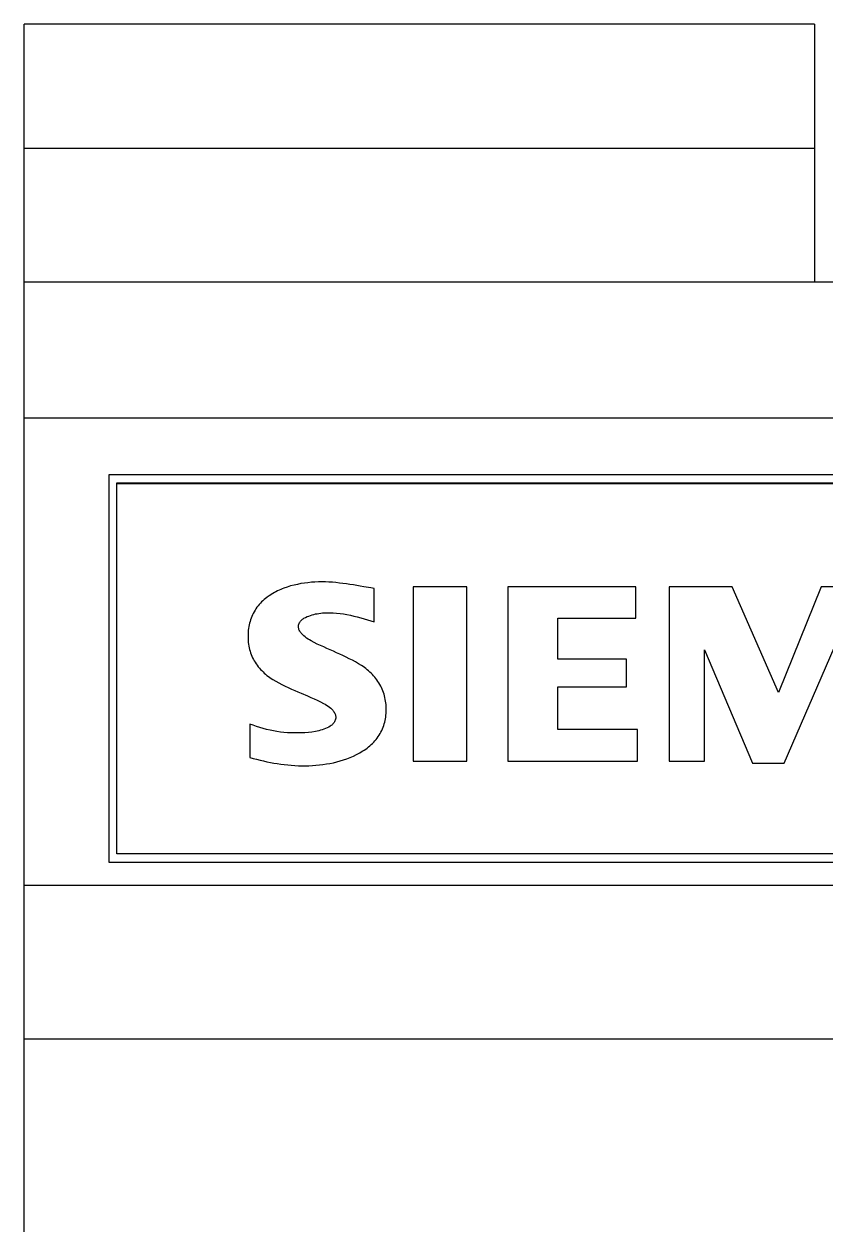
# Model space of a CAD drawing. Header units: millimetres. Extents: x 6750 to 121550, y -28210 to 66060.
# Drawn here: x 38599.63 to 38609.57, y 64576.31 to 64591.19 of the extents above; entities that cross this region are included whole.
import ezdxf

# ---------------------------------------------------------------- set-up
doc = ezdxf.new("R2010")
doc.units = ezdxf.units.MM
doc.layers.add('10000_FRONT', color=7, linetype='Continuous')
doc.layers.add('10500_FRONT_LABELING', color=7, linetype='Continuous')
doc.layers.add('DN.1. NET LIEN MANH', color=7, linetype='Continuous', lineweight=40)

# ---------------------------------------------------------------- blocks, each defined once
blk = doc.blocks.new('A$C0C6D7916')
at = {"layer": '10000_FRONT', "linetype": 'Continuous'}
for p, q in [((-42, 0), (-42, 117.1)), ((-32.2, 117.1), (-42, 117.1)), ((-32.2, 117.1), (-32.2, 113.9)), ((-32.2, 115.556), (-42, 115.556)), ((0, 113.9), (-42, 113.9)), ((-7, 112.214), (-42, 112.214)), ((-40.95, 111.514), (-40.95, 106.714)), ((-23.45, 111.514), (-40.95, 111.514)), ((-40.85, 106.814), (-40.85, 111.414)), ((-40.85, 111.414), (-23.55, 111.414)), ((-23.55, 111.4), (-40.85, 111.4)), ((-23.55, 106.814), (-40.85, 106.814)), ((-40.95, 106.714), (-23.45, 106.714)), ((-7, 106.423), (-42, 106.423)), ((-42, 104.522), (-7, 104.522))]:
    blk.add_line(p, q, dxfattribs=at)
at = {"layer": '10500_FRONT_LABELING', "linetype": 'Continuous'}
for p, q in [((-37.659, 109.689), (-37.659, 110.103)), ((-37.176, 110.126), (-37.176, 107.964)), ((-36.509, 110.126), (-37.176, 110.126)), ((-36.509, 107.964), (-36.509, 110.126)), ((-36.003, 110.126), (-36.003, 107.964)), ((-34.416, 110.126), (-36.003, 110.126)), ((-34.416, 109.735), (-34.416, 110.126)), ((-34.002, 110.126), (-34.002, 107.964)), ((-33.22, 110.126), (-34.002, 110.126)), ((-32.645, 108.815), (-33.22, 110.126)), ((-32.116, 110.126), (-32.645, 108.815)), ((-31.334, 110.126), (-32.116, 110.126)), ((-35.382, 109.229), (-35.382, 109.735)), ((-35.382, 109.735), (-34.416, 109.735)), ((-33.565, 107.964), (-33.565, 109.344)), ((-33.565, 109.344), (-32.967, 107.941)), ((-32.576, 107.941), (-31.955, 109.367)), ((-34.531, 109.229), (-35.382, 109.229)), ((-34.531, 108.884), (-34.531, 109.229)), ((-35.382, 108.355), (-35.382, 108.884)), ((-35.382, 108.884), (-34.531, 108.884)), ((-39.2, 108.424), (-39.2, 108.01)), ((-34.393, 108.355), (-35.382, 108.355)), ((-34.393, 107.964), (-34.393, 108.355)), ((-37.176, 107.964), (-36.509, 107.964)), ((-36.003, 107.964), (-34.393, 107.964)), ((-34.002, 107.964), (-33.565, 107.964)), ((-32.967, 107.941), (-32.576, 107.941))]:
    blk.add_line(p, q, dxfattribs=at)
for points in [[(-37.788, 110.126), (-37.831, 110.134), (-37.874, 110.141), (-37.917, 110.148), (-37.96, 110.155), (-38.003, 110.161), (-38.046, 110.167), (-38.089, 110.172), (-38.133, 110.177), (-38.176, 110.181), (-38.219, 110.184), (-38.263, 110.186), (-38.307, 110.187), (-38.35, 110.186), (-38.394, 110.184), (-38.437, 110.181), (-38.481, 110.176), (-38.524, 110.171), (-38.567, 110.164), (-38.61, 110.155), (-38.652, 110.146), (-38.695, 110.135), (-38.736, 110.122), (-38.777, 110.107), (-38.798, 110.1), (-38.818, 110.091), (-38.838, 110.082), (-38.857, 110.073), (-38.877, 110.063), (-38.896, 110.053), (-38.915, 110.042), (-38.934, 110.031), (-38.953, 110.019), (-38.971, 110.007), (-38.988, 109.994), (-39.006, 109.981), (-39.023, 109.967), (-39.039, 109.952), (-39.055, 109.937), (-39.07, 109.921), (-39.085, 109.905), (-39.099, 109.888), (-39.112, 109.871), (-39.124, 109.853), (-39.136, 109.834), (-39.147, 109.816), (-39.158, 109.796), (-39.167, 109.777), (-39.176, 109.756), (-39.184, 109.736), (-39.192, 109.715), (-39.198, 109.695), (-39.204, 109.674), (-39.209, 109.652), (-39.213, 109.631), (-39.216, 109.609), (-39.219, 109.587), (-39.221, 109.566), (-39.222, 109.544), (-39.223, 109.522), (-39.223, 109.5), (-39.222, 109.478), (-39.221, 109.456), (-39.219, 109.434), (-39.216, 109.412), (-39.213, 109.391), (-39.209, 109.369), (-39.204, 109.348), (-39.198, 109.327), (-39.191, 109.306), (-39.184, 109.286), (-39.175, 109.266), (-39.166, 109.246), (-39.156, 109.226), (-39.146, 109.207), (-39.134, 109.189), (-39.122, 109.17), (-39.109, 109.152), (-39.096, 109.135), (-39.082, 109.118), (-39.068, 109.102), (-39.053, 109.086), (-39.037, 109.07), (-39.021, 109.055), (-39.005, 109.041), (-38.988, 109.027), (-38.971, 109.013), (-38.953, 109), (-38.935, 108.988), (-38.917, 108.976), (-38.879, 108.954), (-38.841, 108.934), (-38.802, 108.914), (-38.763, 108.895), (-38.724, 108.876), (-38.684, 108.858), (-38.644, 108.84), (-38.604, 108.823), (-38.564, 108.806)], [(-37.659, 110.103), (-37.702, 110.111), (-37.788, 110.126)], [(-38.245, 109.362), (-38.285, 109.38), (-38.324, 109.397), (-38.364, 109.416), (-38.403, 109.435), (-38.442, 109.456), (-38.461, 109.467), (-38.479, 109.478), (-38.498, 109.49), (-38.515, 109.503), (-38.532, 109.517), (-38.548, 109.532), (-38.556, 109.54), (-38.563, 109.549), (-38.569, 109.558), (-38.576, 109.567), (-38.582, 109.577), (-38.587, 109.587), (-38.591, 109.597), (-38.594, 109.607), (-38.596, 109.618), (-38.597, 109.629), (-38.597, 109.64), (-38.596, 109.651), (-38.593, 109.661), (-38.589, 109.672), (-38.584, 109.682), (-38.578, 109.691), (-38.572, 109.7), (-38.564, 109.708), (-38.556, 109.715), (-38.547, 109.722), (-38.538, 109.729), (-38.529, 109.735), (-38.51, 109.745), (-38.49, 109.755), (-38.47, 109.763), (-38.449, 109.77), (-38.429, 109.777), (-38.408, 109.783), (-38.386, 109.788), (-38.365, 109.792), (-38.343, 109.796), (-38.322, 109.799), (-38.3, 109.801), (-38.278, 109.803), (-38.256, 109.804), (-38.235, 109.804), (-38.213, 109.804), (-38.169, 109.803), (-38.126, 109.799), (-38.082, 109.794), (-38.039, 109.788), (-37.996, 109.781), (-37.953, 109.773), (-37.91, 109.763), (-37.868, 109.753), (-37.826, 109.742), (-37.784, 109.73), (-37.742, 109.717), (-37.7, 109.703), (-37.659, 109.689)], [(-39.2, 108.01), (-39.158, 107.999), (-39.116, 107.987), (-39.073, 107.977), (-39.031, 107.966), (-38.988, 107.957), (-38.946, 107.948), (-38.903, 107.94), (-38.86, 107.933), (-38.816, 107.927), (-38.773, 107.921), (-38.73, 107.917), (-38.686, 107.913), (-38.643, 107.91), (-38.599, 107.908), (-38.555, 107.907), (-38.512, 107.907), (-38.468, 107.908), (-38.424, 107.91), (-38.381, 107.913), (-38.337, 107.917), (-38.294, 107.923), (-38.25, 107.929), (-38.207, 107.937), (-38.165, 107.945), (-38.122, 107.955), (-38.08, 107.967), (-38.038, 107.98), (-37.997, 107.994), (-37.956, 108.01), (-37.916, 108.027), (-37.877, 108.046), (-37.838, 108.067), (-37.819, 108.078), (-37.8, 108.09), (-37.782, 108.101), (-37.764, 108.114), (-37.746, 108.127), (-37.729, 108.14), (-37.712, 108.154), (-37.696, 108.169), (-37.68, 108.184), (-37.665, 108.2), (-37.65, 108.216), (-37.636, 108.233), (-37.622, 108.25), (-37.609, 108.268), (-37.597, 108.286), (-37.586, 108.305), (-37.575, 108.324), (-37.565, 108.344), (-37.556, 108.364), (-37.548, 108.384), (-37.54, 108.405), (-37.534, 108.426), (-37.528, 108.447), (-37.523, 108.468), (-37.519, 108.49), (-37.516, 108.511), (-37.513, 108.533), (-37.511, 108.555), (-37.51, 108.577), (-37.51, 108.599), (-37.51, 108.621), (-37.511, 108.643), (-37.512, 108.665), (-37.514, 108.687), (-37.517, 108.709), (-37.521, 108.73), (-37.525, 108.752), (-37.531, 108.773), (-37.537, 108.794), (-37.543, 108.815), (-37.551, 108.835), (-37.559, 108.855), (-37.568, 108.875), (-37.578, 108.895), (-37.589, 108.914), (-37.6, 108.933), (-37.612, 108.951), (-37.624, 108.97), (-37.638, 108.987), (-37.651, 109.004), (-37.666, 109.021), (-37.68, 109.037), (-37.696, 109.053), (-37.711, 109.068), (-37.728, 109.083), (-37.744, 109.097), (-37.761, 109.111), (-37.779, 109.124), (-37.797, 109.137), (-37.815, 109.149), (-37.852, 109.171), (-37.89, 109.193), (-37.929, 109.214), (-37.967, 109.234), (-38.007, 109.253), (-38.046, 109.272), (-38.085, 109.29), (-38.125, 109.308), (-38.165, 109.326), (-38.245, 109.362)], [(-38.564, 108.806), (-38.484, 108.772), (-38.444, 108.755), (-38.404, 108.737), (-38.364, 108.719), (-38.325, 108.7), (-38.286, 108.68), (-38.267, 108.669), (-38.249, 108.658), (-38.23, 108.646), (-38.213, 108.633), (-38.196, 108.619), (-38.18, 108.604), (-38.173, 108.595), (-38.166, 108.587), (-38.159, 108.578), (-38.153, 108.568), (-38.148, 108.558), (-38.144, 108.548), (-38.14, 108.538), (-38.137, 108.527), (-38.136, 108.516), (-38.135, 108.505), (-38.136, 108.495), (-38.138, 108.484), (-38.141, 108.473), (-38.145, 108.463), (-38.15, 108.453), (-38.156, 108.443), (-38.162, 108.434), (-38.17, 108.426), (-38.177, 108.418), (-38.185, 108.411), (-38.194, 108.404), (-38.203, 108.398), (-38.222, 108.386), (-38.241, 108.376), (-38.261, 108.367), (-38.282, 108.36), (-38.303, 108.353), (-38.323, 108.347), (-38.345, 108.341), (-38.366, 108.336), (-38.387, 108.332), (-38.43, 108.325), (-38.474, 108.32), (-38.517, 108.316), (-38.56, 108.314), (-38.604, 108.313), (-38.648, 108.313), (-38.691, 108.314), (-38.735, 108.316), (-38.778, 108.32), (-38.821, 108.325), (-38.865, 108.331), (-38.908, 108.339), (-38.95, 108.347), (-38.993, 108.357), (-39.035, 108.368), (-39.077, 108.381), (-39.118, 108.394), (-39.159, 108.409), (-39.2, 108.424)]]:
    blk.add_lwpolyline(points, dxfattribs=at)

msp = doc.modelspace()

# ---------------------------------------------------------------- block references
at = {"layer": 'DN.1. NET LIEN MANH'}
msp.add_blockref('A$C0C6D7916', (38641.626, 64474.092), dxfattribs=at)

doc.saveas('drawing.dxf')
